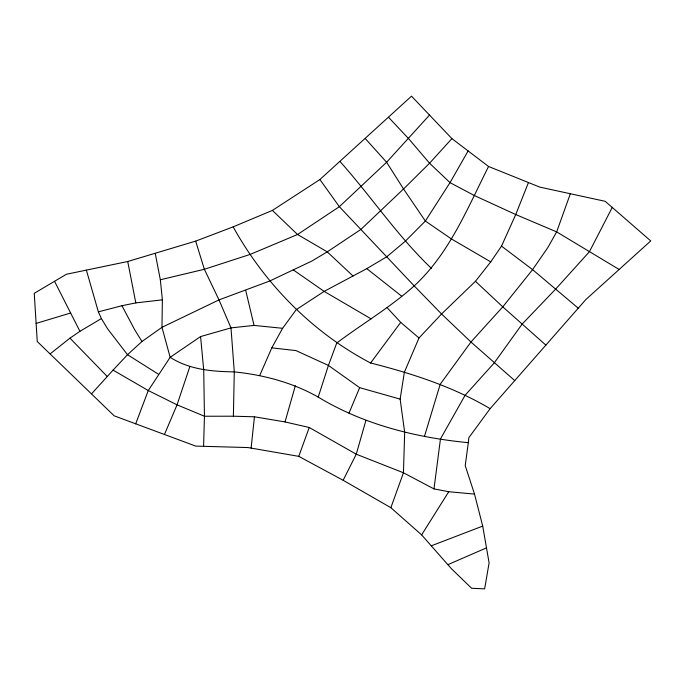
<?xml version="1.0" encoding="UTF-8"?>
<svg xmlns="http://www.w3.org/2000/svg" width="685" height="685" viewBox="0 0 685 685"><rect width="100%" height="100%" fill="white"/><g stroke="black" fill="none" stroke-linecap="round" stroke-linejoin="round"><path stroke-width="1.03" d="M155.255 253.518L160.341 279.78L162.379 299.85L161.968 327.327L170.154 357.305C189.368 369.669 212.059 371.535 234.287 371.886C263.511 374.883 292.555 382.504 318.208 397.094C363.615 424.606 415.898 437.569 468.317 442.681L465.226 465.646L474.517 494.099L482.711 526.106L489.099 562.882L484.637 588.843L471.597 588.261L451.406 568.704L421.626 534.882L390.861 507.688L343.142 480.271L298.771 456.356L247.979 447.562L195.722 446.098L114.164 415.821L37.255 341.532L34.25 293.326L66.394 274.265L127.727 261.507L195.679 241.12L233.148 226.863L272.407 210.406L319.895 179.538L411.522 96.157L451.903 138.61L488.559 166.489L539.78 187.099L605.206 201.321L650.75 240.932L585.829 299.568L490.117 408.662L468.84 437.698L468.317 442.681M91.602 393.798L113.059 370.114L148.268 390.536L177.055 404.835L204.447 416.24L233.379 416.206L234.287 371.886L230.991 327.884L218.994 299.893L204.361 269.282L195.679 241.12M203.591 446.363L204.447 416.24L203.719 369.891L200.577 336.566L230.991 327.884L254.058 325.418L282.605 328.295L296.203 309.68L324.151 291.39L366.8 268.64L386.802 256.738L405.212 241.317L425.351 221.041L450.028 182.63L468.172 150.846M251.112 448.136L254.435 416.797L285.02 421.934L309.235 427.491L356.26 454.198L403.448 472.778L433.982 488.902L448.735 491.727L474.517 494.099M433.982 488.902L440.455 438.974L465.055 395.331L494.27 362.87L522.064 324.176L555.92 288.822L589.46 251.66L612.347 207.238M390.861 507.688L403.448 472.778L404.672 432.423L400.143 399.115L404.364 372.246L418.989 337.979L441.56 313.987L475.441 281.295L490.734 261.875L501.514 246.12L515.736 214.542L528.486 182.484M285.02 421.934L295.329 385.732M365.893 420.479L356.26 454.198L343.142 480.271M424.435 436.456L440.215 384.251L470.955 342.003L502.773 306.863L532.579 269.633L547.829 247.568L556.657 231.89L570.365 193.692M318.208 397.094L328.423 365.422L336.763 342.988C362.416 323.74 390.262 307.402 414.194 285.885C449.326 253.69 467.478 208.223 488.559 166.489M189.831 366.629L177.055 404.835L164.434 434.513M298.771 456.356L309.235 427.491M135.69 423.835L148.268 390.536L170.154 357.305L200.577 336.566M349.007 413.115L359.651 387.667L328.423 365.422L295.92 350.574L271.791 347.869L259.761 375.414M271.791 347.869L282.605 328.295M421.626 534.882L448.735 491.727M233.148 226.863C264.941 284.078 312.471 332.516 370.585 362.99L400.716 322.387L387.102 307.659M429.641 114.934L386.614 162.251L339.358 206.69L297.547 234.501L250.213 254.392L204.361 269.282L160.341 279.78M451.903 138.61L429.563 163.218L403.542 188.974L360.892 229.424L327.259 251.857L311.872 261.053L269.633 281.055L218.994 299.893L161.968 327.327L141.958 341.515L127.513 354.71L113.059 370.114M50.159 353.862L69.964 338.15L79.931 331.317L101.38 318.585L98.357 311.855L86.361 270.104M447.887 564.654L486.555 547.846M431.276 545.817L482.711 526.106M36.082 323.431L70.632 313.002L79.931 331.317M98.357 311.855L121.956 305.716L135.81 302.898L162.379 299.85M233.379 416.206L254.435 416.797M370.585 362.99C412.053 373.462 453.145 386.751 490.117 408.662M359.651 387.667L400.143 399.115M490.734 261.875L451.415 238.928L425.351 221.041L403.542 188.974L386.614 162.251L365.379 138.678M371.09 318.867L324.151 291.39L293.248 269.873M619.249 269.548L556.657 231.89L515.736 214.542L474.542 195.619L450.028 182.63L429.563 163.218L408.62 138.661L388.566 117.323M158.518 374.284L127.513 354.71L107.648 328.894L101.38 318.585M501.514 246.12L532.579 269.633L578.337 308.267M366.8 268.64L401.787 296.28M400.716 322.387L418.989 337.979M514.76 380.629L470.955 342.003L441.56 313.987L414.194 285.885L339.358 206.69L319.895 179.538M545.919 345.163L502.773 306.863L475.441 281.295M353.006 275.995L327.259 251.857L297.547 234.501L272.407 210.406M69.964 338.15L107.28 376.536M431.481 268.434C397.411 235.965 371.261 196.535 340.017 161.506M141.958 341.515L134.56 329.519L121.956 305.716M54.543 281.295L70.632 313.002M245.692 290.329L254.058 325.418M127.727 261.507L135.81 302.898"/></g></svg>
